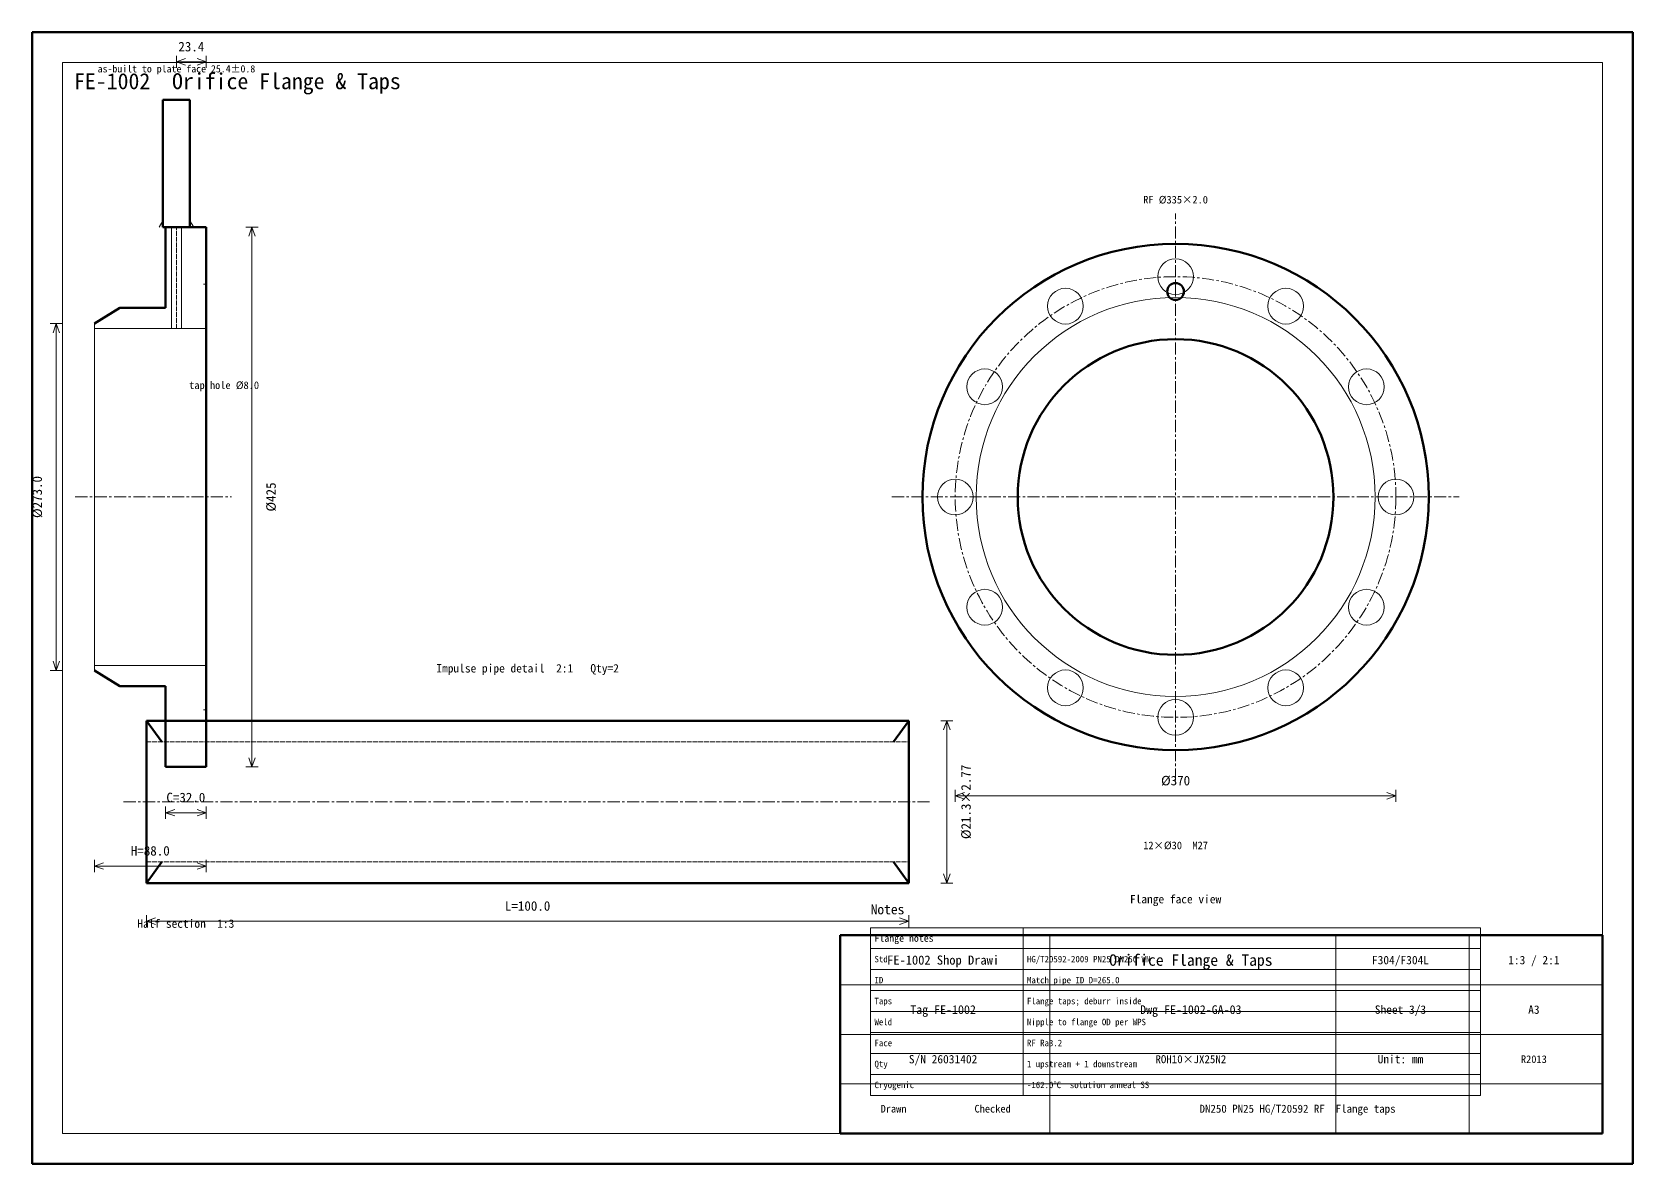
# Model space of a CAD drawing. Header units: millimetres. Extents: x 0 to 1360, y -183 to 551.
# Drawn here: x 940 to 1360, y 0 to 297 of the extents above; entities that cross this region are included whole.
import ezdxf
from ezdxf.enums import TextEntityAlignment as Align

# ---------------------------------------------------------------- set-up
doc = ezdxf.new("R2010")
doc.units = ezdxf.units.MM
doc.linetypes.add('CENTER', pattern=[5.08, 3.175, -0.635, 0.635, -0.635])
doc.linetypes.add('DASHED', pattern=[1.524, 1.27, -0.254])
for name, color, linetype, lineweight in [('中心线', 1, 'CENTER', 18), ('图框', 7, 'Continuous', 18), ('文字', 7, 'Continuous', 18), ('标注', 3, 'Continuous', 18), ('细实线', 7, 'Continuous', 18), ('虚线', 8, 'DASHED', 18), ('表格', 7, 'Continuous', 18), ('轮廓', 7, 'Continuous', 60)]:
    doc.layers.add(name, color=color, linetype=linetype, lineweight=lineweight)
doc.styles.add('CN', font='simhei.ttf')

msp = doc.modelspace()

# ---------------------------------------------------------------- linework, layer by layer
at = {"layer": '中心线', "linetype": 'CENTER', "lineweight": 18}
for p, q in [((1240, 100.59), (1240, 249.41)), ((951.33, 175), (992.33, 175)), ((1165.59, 175), (1314.41, 175)), ((964, 95), (1176, 95))]:
    msp.add_line(p, q, dxfattribs=at)
msp.add_circle((1240, 175), 57.81, dxfattribs=at)
at = {"layer": '图框', "linetype": 'Continuous', "lineweight": 60}
for p, q in [((1360, 297), (940, 297)), ((940, 297), (940, 0)), ((1360, 0), (1360, 297)), ((1352, 60), (1152, 60)), ((1152, 60), (1152, 8)), ((1352, 8), (1352, 60)), ((1152, 8), (1352, 8)), ((940, 0), (1360, 0))]:
    msp.add_line(p, q, dxfattribs=at)
at = {"layer": '图框', "linetype": 'Continuous', "lineweight": 18}
for p, q in [((1352, 289), (948, 289)), ((948, 289), (948, 8)), ((1352, 8), (1352, 289)), ((1207, 8), (1207, 60)), ((1282, 8), (1282, 60)), ((1317, 8), (1317, 60)), ((1152, 47), (1352, 47)), ((1152, 34), (1352, 34)), ((1152, 21), (1352, 21)), ((948, 8), (1352, 8))]:
    msp.add_line(p, q, dxfattribs=at)
at = {"layer": '标注', "linetype": 'Continuous', "lineweight": 18}
for p, q in [((977.87, 287.57), (977.87, 290.77)), ((977.87, 289.17), (980.27, 290.02)), ((985.67, 289.17), (983.27, 290.02)), ((985.67, 287.57), (985.67, 290.77)), ((977.87, 289.17), (985.67, 289.17)), ((977.87, 289.17), (980.27, 288.32)), ((985.67, 289.17), (983.27, 288.32)), ((996.07, 245.83), (999.27, 245.83)), ((997.67, 245.83), (996.82, 243.43)), ((997.67, 104.17), (997.67, 245.83)), ((997.67, 245.83), (998.52, 243.43)), ((944.73, 220.5), (947.93, 220.5)), ((946.33, 220.5), (945.48, 218.1)), ((946.33, 129.5), (946.33, 220.5)), ((946.33, 220.5), (947.18, 218.1)), ((946.33, 129.5), (945.48, 131.9)), ((946.33, 129.5), (947.18, 131.9)), ((944.73, 129.5), (947.93, 129.5)), ((1178.4, 116.3), (1181.6, 116.3)), ((1180, 116.3), (1179.15, 113.9)), ((1180, 73.7), (1180, 116.3)), ((1180, 116.3), (1180.85, 113.9)), ((997.67, 104.17), (996.82, 106.57)), ((997.67, 104.17), (998.52, 106.57)), ((996.07, 104.17), (999.27, 104.17)), ((1182.19, 94.99), (1182.19, 98.19)), ((1182.19, 96.59), (1184.59, 97.44)), ((1297.81, 96.59), (1295.41, 97.44)), ((1297.81, 94.99), (1297.81, 98.19)), ((975, 90.57), (975, 93.77)), ((975, 92.17), (977.4, 93.02)), ((985.67, 92.17), (983.27, 93.02)), ((985.67, 90.57), (985.67, 93.77)), ((1182.19, 96.59), (1297.81, 96.59)), ((1182.19, 96.59), (1184.59, 95.74)), ((1297.81, 96.59), (1295.41, 95.74)), ((975, 92.17), (985.67, 92.17)), ((975, 92.17), (977.4, 91.32)), ((985.67, 92.17), (983.27, 91.32)), ((956.33, 76.57), (956.33, 79.77)), ((956.33, 78.17), (958.73, 79.02)), ((956.33, 78.17), (985.67, 78.17)), ((956.33, 78.17), (958.73, 77.32)), ((985.67, 78.17), (983.27, 79.02)), ((985.67, 78.17), (983.27, 77.32)), ((985.67, 76.57), (985.67, 79.77)), ((1180, 73.7), (1179.15, 76.1)), ((1180, 73.7), (1180.85, 76.1)), ((1178.4, 73.7), (1181.6, 73.7)), ((970, 62.1), (970, 65.3)), ((970, 63.7), (972.4, 64.55)), ((970, 63.7), (1170, 63.7)), ((970, 63.7), (972.4, 62.85)), ((1170, 63.7), (1167.6, 64.55)), ((1170, 63.7), (1167.6, 62.85)), ((1170, 62.1), (1170, 65.3))]:
    msp.add_line(p, q, dxfattribs=at)
at = {"layer": '细实线', "linetype": 'Continuous', "lineweight": 18}
for p, q in [((973.32, 245.83), (974.32, 247.5)), ((976.53, 219.17), (976.53, 245.83)), ((979.2, 219.17), (979.2, 245.83)), ((982.42, 245.83), (981.42, 247.5)), ((985, 230.83), (985.67, 230.83)), ((956.33, 220.5), (956.33, 129.5)), ((956.33, 219.17), (985.67, 219.17)), ((956.33, 130.83), (985.67, 130.83)), ((985, 119.17), (985.67, 119.17))]:
    msp.add_line(p, q, dxfattribs=at)
for centre, radius in [((1240, 232.81), 4.69), ((1240, 175), 52.34), ((1211.09, 225.07), 4.69), ((1268.91, 225.07), 4.69), ((1189.93, 203.91), 4.69), ((1290.07, 203.91), 4.69), ((1182.19, 175), 4.69), ((1297.81, 175), 4.69), ((1189.93, 146.09), 4.69), ((1290.07, 146.09), 4.69), ((1211.09, 124.93), 4.69), ((1268.91, 124.93), 4.69), ((1240, 117.19), 4.69)]:
    msp.add_circle(centre, radius, dxfattribs=at)
at = {"layer": '虚线', "linetype": 'DASHED', "lineweight": 18}
for p, q in [((977.87, 219.17), (977.87, 245.83)), ((970, 110.76), (1170, 110.76)), ((970, 79.24), (1170, 79.24))]:
    msp.add_line(p, q, dxfattribs=at)
at = {"layer": '表格', "linetype": 'Continuous', "lineweight": 18}
for p, q in [((1200, 62), (1160, 62)), ((1160, 62), (1160, 56.5)), ((1200, 56.5), (1200, 62)), ((1320, 62), (1200, 62)), ((1200, 62), (1200, 56.5)), ((1320, 56.5), (1320, 62)), ((1160, 56.5), (1200, 56.5)), ((1200, 56.5), (1160, 56.5)), ((1160, 56.5), (1160, 51)), ((1200, 56.5), (1320, 56.5)), ((1200, 51), (1200, 56.5)), ((1320, 56.5), (1200, 56.5)), ((1200, 56.5), (1200, 51)), ((1320, 51), (1320, 56.5)), ((1160, 51), (1200, 51)), ((1200, 51), (1160, 51)), ((1160, 51), (1160, 45.5)), ((1200, 51), (1320, 51)), ((1200, 45.5), (1200, 51)), ((1320, 51), (1200, 51)), ((1200, 51), (1200, 45.5)), ((1320, 45.5), (1320, 51)), ((1160, 45.5), (1200, 45.5)), ((1200, 45.5), (1160, 45.5)), ((1160, 45.5), (1160, 40)), ((1200, 45.5), (1320, 45.5)), ((1200, 40), (1200, 45.5)), ((1320, 45.5), (1200, 45.5)), ((1200, 45.5), (1200, 40)), ((1320, 40), (1320, 45.5)), ((1160, 40), (1200, 40)), ((1200, 40), (1160, 40)), ((1160, 40), (1160, 34.5)), ((1200, 40), (1320, 40)), ((1200, 34.5), (1200, 40)), ((1320, 40), (1200, 40)), ((1200, 40), (1200, 34.5)), ((1320, 34.5), (1320, 40)), ((1160, 34.5), (1200, 34.5)), ((1200, 34.5), (1160, 34.5)), ((1160, 34.5), (1160, 29)), ((1200, 34.5), (1320, 34.5)), ((1200, 29), (1200, 34.5)), ((1320, 34.5), (1200, 34.5)), ((1200, 34.5), (1200, 29)), ((1320, 29), (1320, 34.5)), ((1160, 29), (1200, 29)), ((1200, 29), (1160, 29)), ((1160, 29), (1160, 23.5)), ((1200, 29), (1320, 29)), ((1200, 23.5), (1200, 29)), ((1320, 29), (1200, 29)), ((1200, 29), (1200, 23.5)), ((1320, 23.5), (1320, 29)), ((1160, 23.5), (1200, 23.5)), ((1200, 23.5), (1160, 23.5)), ((1160, 23.5), (1160, 18)), ((1200, 23.5), (1320, 23.5)), ((1200, 18), (1200, 23.5)), ((1320, 23.5), (1200, 23.5)), ((1200, 23.5), (1200, 18)), ((1320, 18), (1320, 23.5)), ((1160, 18), (1200, 18)), ((1200, 18), (1320, 18))]:
    msp.add_line(p, q, dxfattribs=at)
at = {"layer": '轮廓', "linetype": 'Continuous', "lineweight": 60}
for p, q in [((981.42, 279.17), (974.32, 279.17)), ((974.32, 279.17), (974.32, 245.83)), ((981.42, 245.83), (981.42, 279.17)), ((974.32, 245.83), (981.42, 245.83)), ((985.67, 245.83), (975, 245.83)), ((975, 245.83), (975, 224.67)), ((985.67, 230.83), (985.67, 245.83)), ((985.67, 230.83), (985.67, 119.17)), ((963, 224.67), (956.33, 220.5)), ((975, 224.67), (963, 224.67)), ((963, 125.33), (956.33, 129.5)), ((975, 125.33), (963, 125.33)), ((975, 104.17), (975, 125.33)), ((985.67, 119.17), (985.67, 104.17)), ((1170, 116.3), (970, 116.3)), ((970, 116.3), (970, 73.7)), ((970, 116.3), (974, 110.76)), ((1170, 116.3), (1166, 110.76)), ((1170, 73.7), (1170, 116.3)), ((985.67, 104.17), (975, 104.17)), ((970, 73.7), (974, 79.24)), ((1170, 73.7), (1166, 79.24)), ((970, 73.7), (1170, 73.7))]:
    msp.add_line(p, q, dxfattribs=at)
for centre, radius in [((1240, 175), 66.41), ((1240, 228.91), 2.2), ((1240, 175), 41.41)]:
    msp.add_circle(centre, radius, dxfattribs=at)

# ---------------------------------------------------------------- texts
at = {"layer": '文字', "style": 'CN'}
for s, height, p in [('FE-1002  Orifice Flange & Taps', 4.2, (951, 282)), ('Notes', 2.6, (1160, 65.5))]:
    msp.add_text(s, height=height, dxfattribs=at).set_placement(p)
msp.add_text('Impulse pipe detail  2:1   Qty=2', height=2.2, dxfattribs=at).set_placement((1070, 128.3), align=Align.BOTTOM_CENTER)
for s, p in [('Flange face view', (1240, 70.59)), ('Half section  1:3', (980.33, 64.17))]:
    msp.add_text(s, height=2.2, dxfattribs=at).set_placement(p, align=Align.TOP_CENTER)
for s, height, p in [('FE-1002 Shop Drawi', 2.4, (1179, 53.5)), ('Orifice Flange & Taps', 3, (1244, 53.5)), ('F304/F304L', 2.2, (1299, 53.5)), ('1:3 / 2:1', 2.2, (1334, 53.5)), ('Tag FE-1002', 2.3, (1179, 40.5)), ('Dwg FE-1002-GA-03', 2.3, (1244, 40.5)), ('Sheet 3/3', 2.2, (1299, 40.5)), ('A3', 2.2, (1334, 40.5)), ('S/N 26031402', 2.2, (1179, 27.5)), ('ROH10×JX25N2', 2.1, (1244, 27.5)), ('Unit: mm', 2.2, (1299, 27.5)), ('R2013', 2, (1334, 27.5)), ('Drawn', 2, (1166, 14.5)), ('Checked', 2, (1192, 14.5)), ('DN250 PN25 HG/T20592 RF  Flange taps', 2.1, (1272, 14.5))]:
    msp.add_text(s, height=height, dxfattribs=at).set_placement(p, align=Align.MIDDLE_CENTER)
at = {"layer": '标注', "style": 'CN'}
for s, height, p in [('23.4', 2.5, (981.77, 291.17)), ('as-built to plate face 25.4±0.8', 1.9, (977.87, 285.83)), ('RF Ø335×2.0', 2, (1240, 251.41)), ('Ø370', 2.5, (1240, 98.59)), ('C=32.0', 2.5, (980.33, 94.17)), ('H=88.0', 2.5, (971, 80.17)), ('L=100.0', 2.5, (1070, 65.7))]:
    msp.add_text(s, height=height, dxfattribs=at).set_placement(p, align=Align.BOTTOM_CENTER)
msp.add_text('tap hole Ø8.0', height=2, dxfattribs=at).set_placement((981.2, 203.33))
for s, p in [('Ø273.0', (941.33, 175)), ('Ø425', (1002.67, 175)), ('Ø21.3×2.77', (1185, 95))]:
    msp.add_text(s, height=2.5, rotation=90, dxfattribs=at).set_placement(p, align=Align.MIDDLE_CENTER)
msp.add_text('12×Ø30  M27', height=2, dxfattribs=at).set_placement((1240, 84.59), align=Align.TOP_CENTER)
at = {"layer": '表格', "style": 'CN'}
for s, height, p in [('Flange notes', 1.9, (1161, 59.25)), ('Std', 1.7, (1161, 53.75)), ('HG/T20592-2009 PN25 DN250 WN', 1.7, (1201, 53.75)), ('ID', 1.7, (1161, 48.25)), ('Match pipe ID D=265.0', 1.7, (1201, 48.25)), ('Taps', 1.7, (1161, 42.75)), ('Flange taps; deburr inside', 1.7, (1201, 42.75)), ('Weld', 1.7, (1161, 37.25)), ('Nipple to flange OD per WPS', 1.7, (1201, 37.25)), ('Face', 1.7, (1161, 31.75)), ('RF Ra3.2', 1.7, (1201, 31.75)), ('Qty', 1.7, (1161, 26.25)), ('1 upstream + 1 downstream', 1.7, (1201, 26.25)), ('Cryogenic', 1.7, (1161, 20.75)), ('-162.0°C  solution anneal SS', 1.7, (1201, 20.75))]:
    msp.add_text(s, height=height, dxfattribs=at).set_placement(p, align=Align.MIDDLE_LEFT)

doc.saveas('drawing.dxf')
